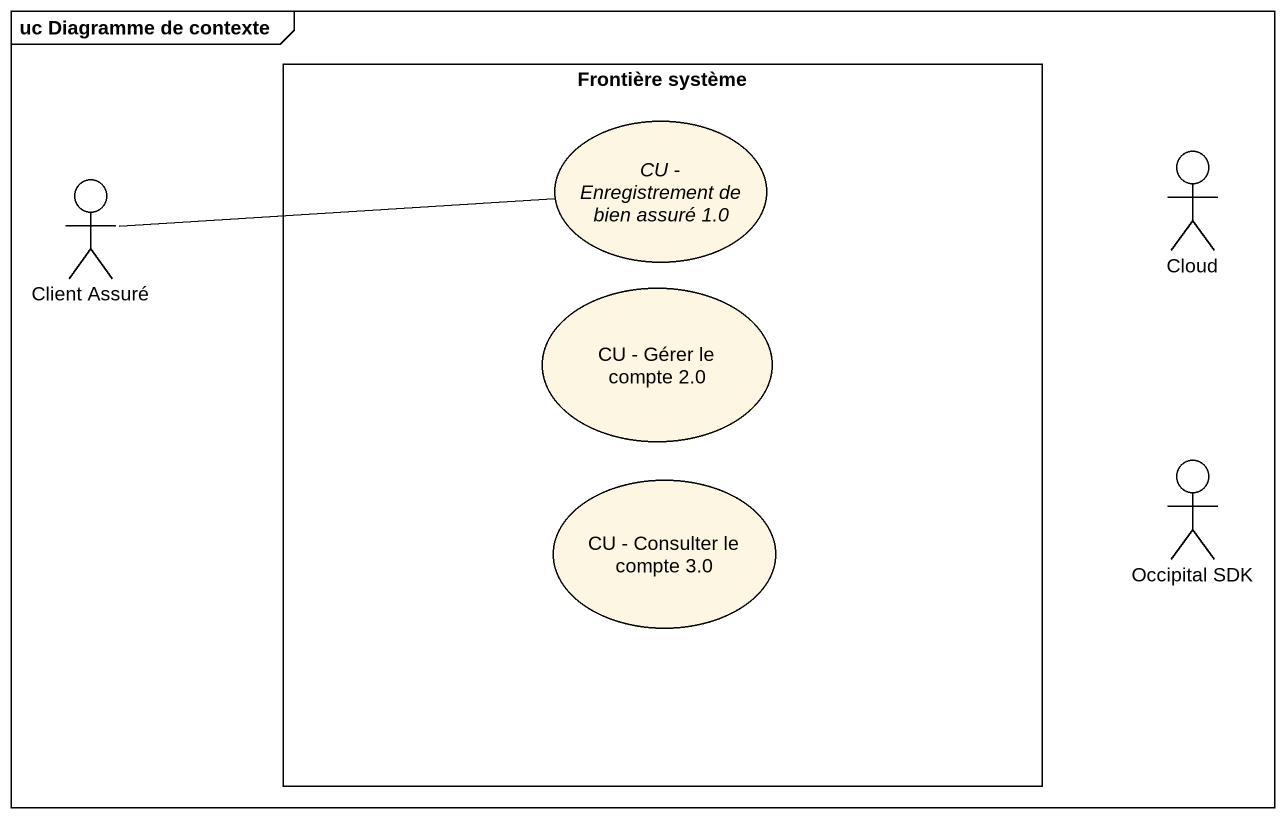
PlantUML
@startuml
mainframe uc Diagramme de contexte
rectangle "Frontière système" as Frontière_système {
  usecase "CU - Enregistrement de bien assuré 1.0" as CU_Enregistrement_de_bien
  usecase "CU - Gérer le compte 2.0" as CU_Gérer_le_compte_2_0
  usecase "CU - Consulter le compte 3.0" as CU_Consulter_le_compte_3_0
}
actor "Client Assuré" as Client_Assuré
actor "Cloud" as Cloud_
actor "Occipital SDK" as Occipital_SDK
Client_Assuré -right- CU_Enregistrement_de_bien
@enduml
